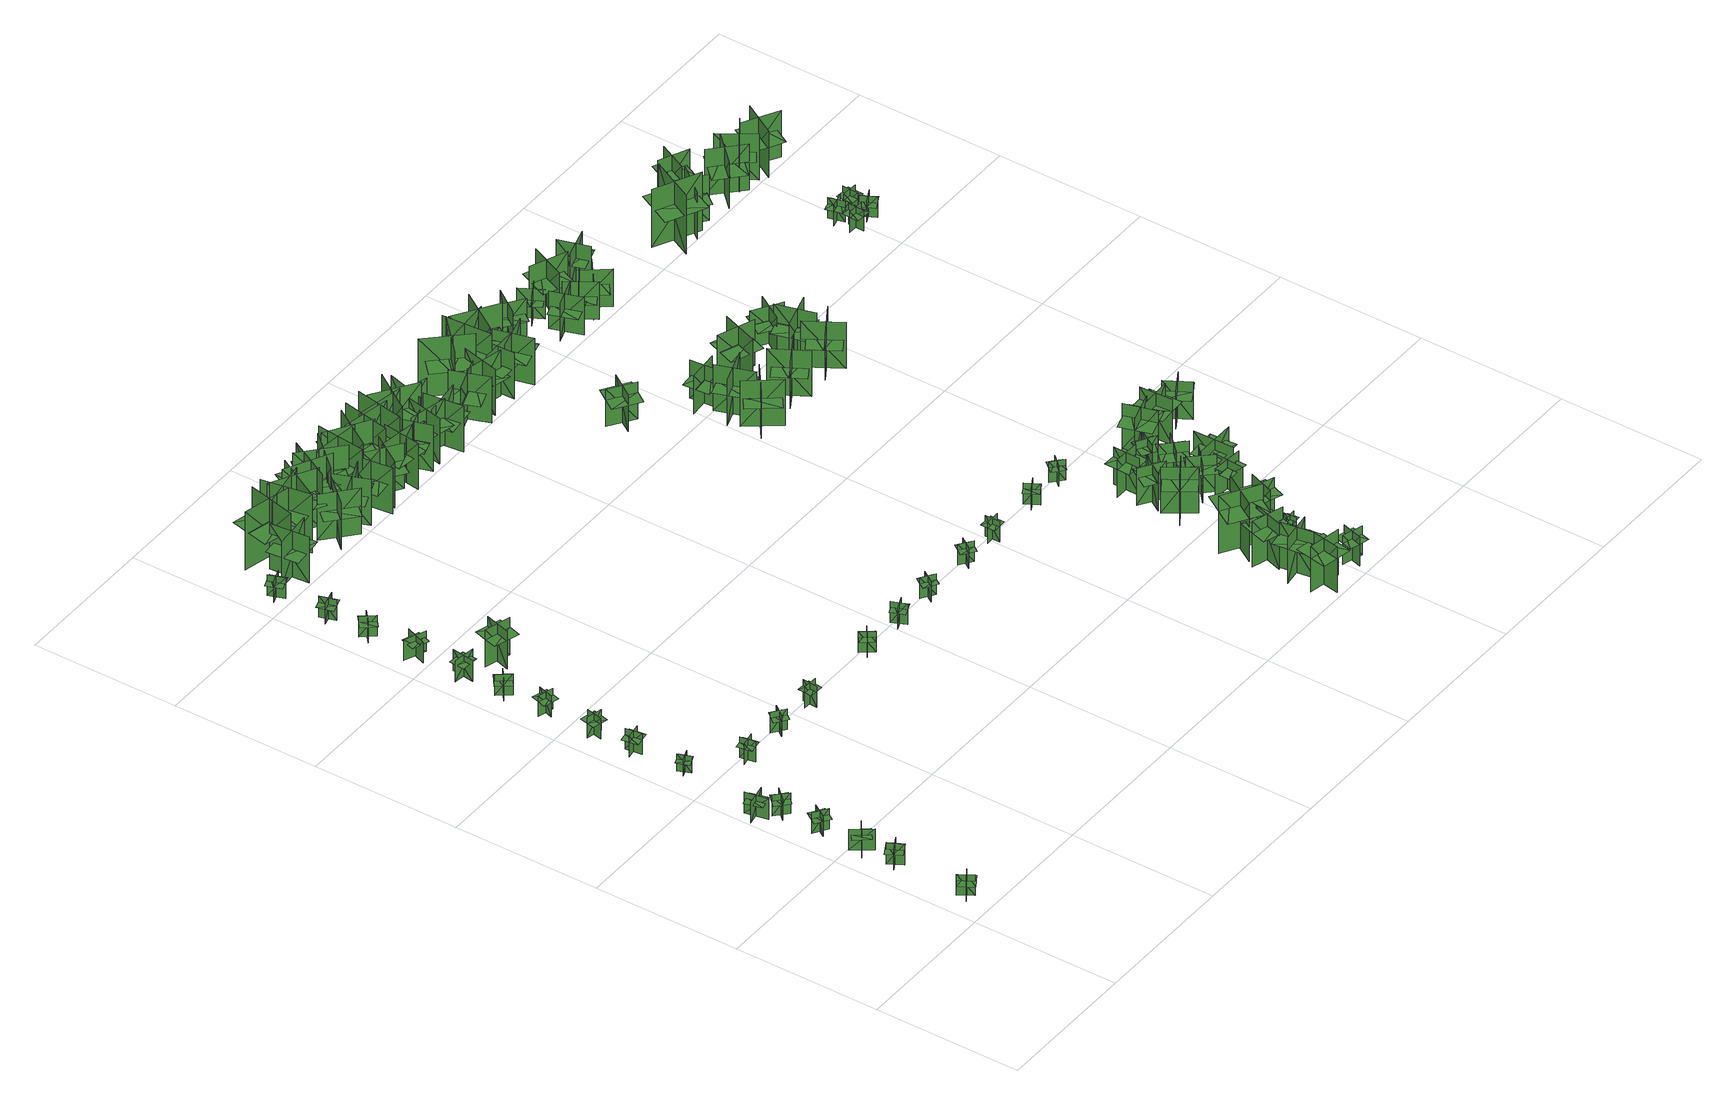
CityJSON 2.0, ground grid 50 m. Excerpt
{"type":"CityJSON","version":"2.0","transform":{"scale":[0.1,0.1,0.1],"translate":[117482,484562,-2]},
"CityObjects":{
"tree1":{"type":"SolitaryVegetationObject","geometry":[{"type":"MultiSurface","lod":"1","boundaries":[[[0,1,2]],[[0,2,3]],[[4,5,6]],[[4,6,7]],[[8,9,10]],[[8,10,11]],[[8,11,12]],[[8,12,13]]]}]},
"tree2":{"type":"SolitaryVegetationObject","geometry":[{"type":"MultiSurface","lod":"1","boundaries":[[[14,15,16]],[[14,16,17]],[[18,19,20]],[[18,20,21]],[[22,23,24]],[[22,24,25]],[[22,25,26]],[[22,26,27]]]}]},
"tree3":{"type":"SolitaryVegetationObject","geometry":[{"type":"MultiSurface","lod":"1","boundaries":[[[28,29,30]],[[28,30,31]],[[32,33,34]],[[32,34,35]],[[36,37,38]],[[36,38,39]],[[36,39,40]],[[36,40,41]]]}]},
"tree4":{"type":"SolitaryVegetationObject","geometry":[{"type":"MultiSurface","lod":"1","boundaries":[[[42,43,44]],[[42,44,45]],[[46,47,48]],[[46,48,49]],[[50,51,52]],[[50,52,53]],[[50,53,54]],[[50,54,55]]]}]},
"tree5":{"type":"SolitaryVegetationObject","geometry":[{"type":"MultiSurface","lod":"1","boundaries":[[[56,57,58]],[[56,58,59]],[[60,61,62]],[[60,62,63]],[[64,65,66]],[[64,66,67]],[[64,67,68]],[[64,68,69]]]}]},
"tree6":{"type":"SolitaryVegetationObject","geometry":[{"type":"MultiSurface","lod":"1","boundaries":[[[70,71,72]],[[70,72,73]],[[74,75,76]],[[74,76,77]],[[78,79,80]],[[78,80,81]],[[78,81,82]],[[78,82,83]]]}]},
"tree7":{"type":"SolitaryVegetationObject","geometry":[{"type":"MultiSurface","lod":"1","boundaries":[[[84,85,86]],[[84,86,87]],[[88,89,90]],[[88,90,91]],[[92,93,94]],[[92,94,95]],[[92,95,96]],[[92,96,97]]]}]},
"tree8":{"type":"SolitaryVegetationObject","geometry":[{"type":"MultiSurface","lod":"1","boundaries":[[[98,99,100]],[[98,100,101]],[[102,103,104]],[[102,104,105]],[[106,107,108]],[[106,108,109]],[[106,109,110]],[[106,110,111]]]}]},
"tree9":{"type":"SolitaryVegetationObject","geometry":[{"type":"MultiSurface","lod":"1","boundaries":[[[112,113,114]],[[112,114,115]],[[116,117,118]],[[116,118,119]],[[120,121,122]],[[120,122,123]],[[120,123,124]],[[120,124,125]]]}]},
"tree10":{"type":"SolitaryVegetationObject","geometry":[{"type":"MultiSurface","lod":"1","boundaries":[[[126,127,128]],[[126,128,129]],[[130,131,132]],[[130,132,133]],[[134,135,136]],[[134,136,137]],[[134,137,138]],[[134,138,139]]]}]},
"tree11":{"type":"SolitaryVegetationObject","geometry":[{"type":"MultiSurface","lod":"1","boundaries":[[[140,141,142]],[[140,142,143]],[[144,145,146]],[[144,146,147]],[[148,149,150]],[[148,150,151]],[[148,151,152]],[[148,152,153]]]}]},
"tree12":{"type":"SolitaryVegetationObject","geometry":[{"type":"MultiSurface","lod":"1","boundaries":[[[154,155,156]],[[154,156,157]],[[158,159,160]],[[158,160,161]],[[162,163,164]],[[162,164,165]],[[162,165,166]],[[162,166,167]]]}]},
"tree13":{"type":"SolitaryVegetationObject","geometry":[{"type":"MultiSurface","lod":"1","boundaries":[[[168,169,170]],[[168,170,171]],[[172,173,174]],[[172,174,175]],[[176,177,178]],[[176,178,179]],[[176,179,180]],[[176,180,181]]]}]},
"tree14":{"type":"SolitaryVegetationObject","geometry":[{"type":"MultiSurface","lod":"1","boundaries":[[[182,183,184]],[[182,184,185]],[[186,187,188]],[[186,188,189]],[[190,191,192]],[[190,192,193]],[[190,193,194]],[[190,194,195]]]}]},
"tree15":{"type":"SolitaryVegetationObject","geometry":[{"type":"MultiSurface","lod":"1","boundaries":[[[196,197,198]],[[196,198,199]],[[200,201,202]],[[200,202,203]],[[204,205,206]],[[204,206,207]],[[204,207,208]],[[204,208,209]]]}]},
"tree16":{"type":"SolitaryVegetationObject","geometry":[{"type":"MultiSurface","lod":"1","boundaries":[[[210,211,212]],[[210,212,213]],[[214,215,216]],[[214,216,217]],[[218,219,220]],[[218,220,221]],[[218,221,222]],[[218,222,223]]]}]},
"tree17":{"type":"SolitaryVegetationObject","geometry":[{"type":"MultiSurface","lod":"1","boundaries":[[[224,225,226]],[[224,226,227]],[[228,229,230]],[[228,230,231]],[[232,233,234]],[[232,234,235]],[[232,235,236]],[[232,236,237]]]}]},
"tree18":{"type":"SolitaryVegetationObject","geometry":[{"type":"MultiSurface","lod":"1","boundaries":[[[238,239,240]],[[238,240,241]],[[242,243,244]],[[242,244,245]],[[246,247,248]],[[246,248,249]],[[246,249,250]],[[246,250,251]]]}]},
"tree19":{"type":"SolitaryVegetationObject","geometry":[{"type":"MultiSurface","lod":"1","boundaries":[[[252,253,254]],[[252,254,255]],[[256,257,258]],[[256,258,259]],[[260,261,262]],[[260,262,263]],[[260,263,264]],[[260,264,265]]]}]},
"tree20":{"type":"SolitaryVegetationObject","geometry":[{"type":"MultiSurface","lod":"1","boundaries":[[[266,267,268]],[[266,268,269]],[[270,271,272]],[[270,272,273]],[[274,275,276]],[[274,276,277]],[[274,277,278]],[[274,278,279]]]}]},
"tree21":{"type":"SolitaryVegetationObject","geometry":[{"type":"MultiSurface","lod":"1","boundaries":[[[280,281,282]],[[280,282,283]],[[284,285,286]],[[284,286,287]],[[288,289,290]],[[288,290,291]],[[288,292,293]],[[288,293,289]]]}]},
"tree22":{"type":"SolitaryVegetationObject","geometry":[{"type":"MultiSurface","lod":"1","boundaries":[[[294,295,296]],[[294,296,297]],[[298,299,300]],[[298,300,301]],[[302,303,304]],[[302,304,305]],[[302,306,307]],[[302,307,303]]]}]},
"tree23":{"type":"SolitaryVegetationObject","geometry":[{"type":"MultiSurface","lod":"1","boundaries":[[[308,309,310]],[[308,310,311]],[[312,313,314]],[[312,314,315]],[[316,317,318]],[[316,318,319]],[[316,320,321]],[[316,321,317]]]}]},
"tree24":{"type":"SolitaryVegetationObject","geometry":[{"type":"MultiSurface","lod":"1","boundaries":[[[322,323,324]],[[322,324,325]],[[326,327,328]],[[326,328,329]],[[330,331,332]],[[330,332,333]],[[330,333,334]],[[330,334,335]]]}]},
"tree25":{"type":"SolitaryVegetationObject","geometry":[{"type":"MultiSurface","lod":"1","boundaries":[[[336,337,338]],[[336,338,339]],[[340,341,342]],[[340,342,343]],[[344,345,346]],[[344,346,347]],[[344,348,349]],[[344,349,345]]]}]},
"tree26":{"type":"SolitaryVegetationObject","geometry":[{"type":"MultiSurface","lod":"1","boundaries":[[[350,351,352]],[[350,352,353]],[[354,355,356]],[[354,356,357]],[[358,359,360]],[[358,360,361]],[[358,362,363]],[[358,363,359]]]}]},
"tree27":{"type":"SolitaryVegetationObject","geometry":[{"type":"MultiSurface","lod":"1","boundaries":[[[364,365,366]],[[364,366,367]],[[368,369,370]],[[368,370,371]],[[372,373,374]],[[372,374,375]],[[372,376,377]],[[372,377,373]]]}]},
"tree28":{"type":"SolitaryVegetationObject","geometry":[{"type":"MultiSurface","lod":"1","boundaries":[[[378,379,380]],[[378,380,381]],[[382,383,384]],[[382,384,385]],[[386,387,388]],[[386,388,389]],[[386,390,391]],[[386,391,387]]]}]},
"tree29":{"type":"SolitaryVegetationObject","geometry":[{"type":"MultiSurface","lod":"1","boundaries":[[[392,393,394]],[[392,394,395]],[[396,397,398]],[[396,398,399]],[[400,401,402]],[[400,402,403]],[[400,404,405]],[[400,405,401]]]}]},
"tree30":{"type":"SolitaryVegetationObject","geometry":[{"type":"MultiSurface","lod":"1","boundaries":[[[406,407,408]],[[406,408,409]],[[410,411,412]],[[410,412,413]],[[414,415,416]],[[414,416,417]],[[414,417,418]],[[414,418,419]]]}]},
"tree31":{"type":"SolitaryVegetationObject","geometry":[{"type":"MultiSurface","lod":"1","boundaries":[[[420,421,422]],[[420,422,423]],[[424,425,426]],[[424,426,427]],[[428,429,430]],[[428,430,431]],[[428,432,433]],[[428,433,429]]]}]},
"tree32":{"type":"SolitaryVegetationObject","geometry":[{"type":"MultiSurface","lod":"1","boundaries":[[[434,435,436]],[[434,436,437]],[[438,439,440]],[[438,440,441]],[[442,443,444]],[[442,444,445]],[[442,446,447]],[[442,447,443]]]}]},
"tree33":{"type":"SolitaryVegetationObject","geometry":[{"type":"MultiSurface","lod":"1","boundaries":[[[448,449,450]],[[448,450,451]],[[452,453,454]],[[452,454,455]],[[456,457,458]],[[456,458,459]],[[456,460,461]],[[456,461,457]]]}]},
"tree34":{"type":"SolitaryVegetationObject","geometry":[{"type":"MultiSurface","lod":"1","boundaries":[[[462,463,464]],[[462,464,465]],[[466,467,468]],[[466,468,469]],[[470,471,472]],[[470,472,473]],[[470,474,475]],[[470,475,471]]]}]},
"tree35":{"type":"SolitaryVegetationObject","geometry":[{"type":"MultiSurface","lod":"1","boundaries":[[[476,477,478]],[[476,478,479]],[[480,481,482]],[[480,482,483]],[[484,485,486]],[[484,486,487]],[[484,487,488]],[[484,488,489]]]}]},
"tree36":{"type":"SolitaryVegetationObject","geometry":[{"type":"MultiSurface","lod":"1","boundaries":[[[490,491,492]],[[490,492,493]],[[494,495,496]],[[494,496,497]],[[498,499,500]],[[498,500,501]],[[498,502,503]],[[498,503,499]]]}]},
"tree37":{"type":"SolitaryVegetationObject","geometry":[{"type":"MultiSurface","lod":"1","boundaries":[[[504,505,506]],[[504,506,507]],[[508,509,510]],[[508,510,511]],[[512,513,514]],[[512,514,515]],[[512,516,517]],[[512,517,513]]]}]},
"tree38":{"type":"SolitaryVegetationObject","geometry":[{"type":"MultiSurface","lod":"1","boundaries":[[[518,519,520]],[[518,520,521]],[[522,523,524]],[[522,524,525]],[[526,527,528]],[[526,528,529]],[[526,530,531]],[[526,531,527]]]}]},
"tree39":{"type":"SolitaryVegetationObject","geometry":[{"type":"MultiSurface","lod":"1","boundaries":[[[532,533,534]],[[532,534,535]],[[536,537,538]],[[536,538,539]],[[540,541,542]],[[540,542,543]],[[540,544,545]],[[540,545,541]]]}]},
"tree40":{"type":"SolitaryVegetationObject","geometry":[{"type":"MultiSurface","lod":"1","boundaries":[[[546,547,548]],[[546,548,549]],[[550,551,552]],[[550,552,553]],[[554,555,556]],[[554,556,557]],[[554,558,559]],[[554,559,555]]]}]},
"tree41":{"type":"SolitaryVegetationObject","geometry":[{"type":"MultiSurface","lod":"1","boundaries":[[[560,561,562]],[[560,562,563]],[[564,565,566]],[[564,566,567]],[[568,569,570]],[[568,570,571]],[[568,571,572]],[[568,572,573]]]}]},
"tree42":{"type":"SolitaryVegetationObject","geometry":[{"type":"MultiSurface","lod":"1","boundaries":[[[574,575,576]],[[574,576,577]],[[578,579,580]],[[578,580,581]],[[582,583,584]],[[582,584,585]],[[582,586,587]],[[582,587,583]]]}]},
"tree43":{"type":"SolitaryVegetationObject","geometry":[{"type":"MultiSurface","lod":"1","boundaries":[[[588,589,590]],[[588,590,591]],[[592,593,594]],[[592,594,595]],[[596,597,598]],[[596,598,599]],[[596,600,601]],[[596,601,597]]]}]},
"tree44":{"type":"SolitaryVegetationObject","geometry":[{"type":"MultiSurface","lod":"1","boundaries":[[[602,603,604]],[[602,604,605]],[[606,607,608]],[[606,608,609]],[[610,611,612]],[[610,612,613]],[[610,614,615]],[[610,615,611]]]}]},
"tree45":{"type":"SolitaryVegetationObject","geometry":[{"type":"MultiSurface","lod":"1","boundaries":[[[616,617,618]],[[616,618,619]],[[620,621,622]],[[620,622,623]],[[624,625,626]],[[624,626,627]],[[624,627,628]],[[624,628,629]]]}]},
"tree46":{"type":"SolitaryVegetationObject","geometry":[{"type":"MultiSurface","lod":"1","boundaries":[[[630,631,632]],[[630,632,633]],[[634,635,636]],[[634,636,637]],[[638,639,640]],[[638,640,641]],[[638,642,643]],[[638,643,639]]]}]},
"tree47":{"type":"SolitaryVegetationObject","geometry":[{"type":"MultiSurface","lod":"1","boundaries":[[[644,645,646]],[[644,646,647]],[[648,649,650]],[[648,650,651]],[[652,653,654]],[[652,654,655]],[[652,655,656]],[[652,656,657]]]}]},
"tree48":{"type":"SolitaryVegetationObject","geometry":[{"type":"MultiSurface","lod":"1","boundaries":[[[658,659,660]],[[658,660,661]],[[662,663,664]],[[662,664,665]],[[666,667,668]],[[666,668,669]],[[666,669,670]],[[666,670,671]]]}]},
"tree49":{"type":"SolitaryVegetationObject","geometry":[{"type":"MultiSurface","lod":"1","boundaries":[[[672,673,674]],[[672,674,675]],[[676,677,678]],[[676,678,679]],[[680,681,682]],[[680,682,683]],[[680,684,685]],[[680,685,681]]]}]},
"tree50":{"type":"SolitaryVegetationObject","geometry":[{"type":"MultiSurface","lod":"1","boundaries":[[[686,687,688]],[[686,688,689]],[[690,691,692]],[[690,692,693]],[[694,695,696]],[[694,696,697]],[[694,698,699]],[[694,699,695]]]}]},
"tree51":{"type":"SolitaryVegetationObject","geometry":[{"type":"MultiSurface","lod":"1","boundaries":[[[700,701,702]],[[700,702,703]],[[704,705,706]],[[704,706,707]],[[708,709,710]],[[708,710,711]],[[708,711,712]],[[708,712,713]]]}]},
"tree52":{"type":"SolitaryVegetationObject","geometry":[{"type":"MultiSurface","lod":"1","boundaries":[[[714,715,716]],[[714,716,717]],[[718,719,720]],[[718,720,721]],[[722,723,724]],[[722,724,725]],[[722,725,726]],[[722,726,727]]]}]},
"tree53":{"type":"SolitaryVegetationObject","geometry":[{"type":"MultiSurface","lod":"1","boundaries":[[[728,729,730]],[[728,730,731]],[[732,733,734]],[[732,734,735]],[[736,737,738]],[[736,738,739]],[[736,739,740]],[[736,740,741]]]}]},
"tree54":{"type":"SolitaryVegetationObject","geometry":[{"type":"MultiSurface","lod":"1","boundaries":[[[742,743,744]],[[742,744,745]],[[746,747,748]],[[746,748,749]],[[750,751,752]],[[750,752,753]],[[750,753,754]],[[750,754,755]]]}]},
"tree55":{"type":"SolitaryVegetationObject","geometry":[{"type":"MultiSurface","lod":"1","boundaries":[[[756,757,758]],[[756,758,759]],[[760,761,762]],[[760,762,763]],[[764,765,766]],[[764,766,767]],[[764,768,769]],[[764,769,765]]]}]},
"tree56":{"type":"SolitaryVegetationObject","geometry":[{"type":"MultiSurface","lod":"1","boundaries":[[[770,771,772]],[[770,772,773]],[[774,775,776]],[[774,776,777]],[[778,779,780]],[[778,780,781]],[[778,782,783]],[[778,783,779]]]}]},
"tree57":{"type":"SolitaryVegetationObject","geometry":[{"type":"MultiSurface","lod":"1","boundaries":[[[784,785,786]],[[784,786,787]],[[788,789,790]],[[788,790,791]],[[792,793,794]],[[792,794,795]],[[792,795,796]],[[792,796,797]]]}]},
"tree58":{"type":"SolitaryVegetationObject","geometry":[{"type":"MultiSurface","lod":"1","boundaries":[[[798,799,800]],[[798,800,801]],[[802,803,804]],[[802,804,805]],[[806,807,808]],[[806,808,809]],[[806,810,811]],[[806,811,807]]]}]},
"tree59":{"type":"SolitaryVegetationObject","geometry":[{"type":"MultiSurface","lod":"1","boundaries":[[[812,813,814]],[[812,814,815]],[[816,817,818]],[[816,818,819]],[[820,821,822]],[[820,822,823]],[[820,823,824]],[[820,824,825]]]}]},
"tree60":{"type":"SolitaryVegetationObject","geometry":[{"type":"MultiSurface","lod":"1","boundaries":[[[826,827,828]],[[826,828,829]],[[830,831,832]],[[830,832,833]],[[834,835,836]],[[834,836,837]],[[834,838,839]],[[834,839,835]]]}]},
"tree61":{"type":"SolitaryVegetationObject","geometry":[{"type":"MultiSurface","lod":"1","boundaries":[[[840,841,842]],[[840,842,843]],[[844,845,846]],[[844,846,847]],[[848,849,850]],[[848,850,851]],[[848,852,853]],[[848,853,849]]]}]},
"tree62":{"type":"SolitaryVegetationObject","geometry":[{"type":"MultiSurface","lod":"1","boundaries":[[[854,855,856]],[[854,856,857]],[[858,859,860]],[[858,860,861]],[[862,863,864]],[[862,864,865]],[[862,865,866]],[[862,866,867]]]}]},
"tree63":{"type":"SolitaryVegetationObject","geometry":[{"type":"MultiSurface","lod":"1","boundaries":[[[868,869,870]],[[868,870,871]],[[872,873,874]],[[872,874,875]],[[876,877,878]],[[876,878,879]],[[876,879,880]],[[876,880,881]]]}]},
"tree64":{"type":"SolitaryVegetationObject","geometry":[{"type":"MultiSurface","lod":"1","boundaries":[[[882,883,884]],[[882,884,885]],[[886,887,888]],[[886,888,889]],[[890,891,892]],[[890,892,893]],[[890,893,894]],[[890,894,895]]]}]},
"tree65":{"type":"SolitaryVegetationObject","geometry":[{"type":"MultiSurface","lod":"1","boundaries":[[[896,897,898]],[[896,898,899]],[[900,901,902]],[[900,902,903]],[[904,905,906]],[[904,906,907]],[[904,908,909]],[[904,909,905]]]}]},
"tree66":{"type":"SolitaryVegetationObject","geometry":[{"type":"MultiSurface","lod":"1","boundaries":[[[910,911,912]],[[910,912,913]],[[914,915,916]],[[914,916,917]],[[918,919,920]],[[918,920,921]],[[918,921,922]],[[918,922,923]]]}]},
"tree67":{"type":"SolitaryVegetationObject","geometry":[{"type":"MultiSurface","lod":"1","boundaries":[[[924,925,926]],[[924,926,927]],[[928,929,930]],[[928,930,931]],[[932,933,934]],[[932,934,935]],[[932,936,937]],[[932,937,933]]]}]},
"tree68":{"type":"SolitaryVegetationObject","geometry":[{"type":"MultiSurface","lod":"1","boundaries":[[[938,939,940]],[[938,940,941]],[[942,943,944]],[[942,944,945]],[[946,947,948]],[[946,948,949]],[[946,949,950]],[[946,950,951]]]}]},
"tree69":{"type":"SolitaryVegetationObject","geometry":[{"type":"MultiSurface","lod":"1","boundaries":[[[952,953,954]],[[952,954,955]],[[956,957,958]],[[956,958,959]],[[960,961,962]],[[960,962,963]],[[960,963,964]],[[960,964,965]]]}]},
"tree70":{"type":"SolitaryVegetationObject","geometry":[{"type":"MultiSurface","lod":"1","boundaries":[[[966,967,968]],[[966,968,969]],[[970,971,972]],[[970,972,973]],[[974,975,976]],[[974,976,977]],[[974,977,978]],[[974,978,979]]]}]},
"tree71":{"type":"SolitaryVegetationObject","geometry":[{"type":"MultiSurface","lod":"1","boundaries":[[[980,981,982]],[[980,982,983]],[[984,985,986]],[[984,986,987]],[[988,989,990]],[[988,990,991]],[[988,991,992]],[[988,992,993]]]}]},
"tree72":{"type":"SolitaryVegetationObject","geometry":[{"type":"MultiSurface","lod":"1","boundaries":[[[994,995,996]],[[994,996,997]],[[998,999,1000]],[[998,1000,1001]],[[1002,1003,1004]],[[1002,1004,1005]],[[1002,1006,1007]],[[1002,1007,1003]]]}]},
"tree73":{"type":"SolitaryVegetationObject","geometry":[{"type":"MultiSurface","lod":"1","boundaries":[[[1008,1009,1010]],[[1008,1010,1011]],[[1012,1013,1014]],[[1012,1014,1015]],[[1016,1017,1018]],[[1016,1018,1019]],[[1016,1019,1020]],[[1016,1020,1021]]]}]},
"tree74":{"type":"SolitaryVegetationObject","geometry":[{"type":"MultiSurface","lod":"1","boundaries":[[[1022,1023,1024]],[[1022,1024,1025]],[[1026,1027,1028]],[[1026,1028,1029]],[[1030,1031,1032]],[[1030,1032,1033]],[[1030,1034,1035]],[[1030,1035,1031]]]}]},
"tree75":{"type":"SolitaryVegetationObject","geometry":[{"type":"MultiSurface","lod":"1","boundaries":[[[1036,1037,1038]],[[1036,1038,1039]],[[1040,1041,1042]],[[1040,1042,1043]],[[1044,1045,1046]],[[1044,1046,1047]],[[1044,1047,1048]],[[1044,1048,1049]]]}]},
"tree76":{"type":"SolitaryVegetationObject","geometry":[{"type":"MultiSurface","lod":"1","boundaries":[[[1050,1051,1052]],[[1050,1052,1053]],[[1054,1055,1056]],[[1054,1056,1057]],[[1058,1059,1060]],[[1058,1060,1061]],[[1058,1062,1063]],[[1058,1063,1059]]]}]},
"tree77":{"type":"SolitaryVegetationObject","geometry":[{"type":"MultiSurface","lod":"1","boundaries":[[[1064,1065,1066]],[[1064,1066,1067]],[[1068,1069,1070]],[[1068,1070,1071]],[[1072,1073,1074]],[[1072,1074,1075]],[[1072,1075,1076]],[[1072,1076,1077]]]}]},
"tree78":{"type":"SolitaryVegetationObject","geometry":[{"type":"MultiSurface","lod":"1","boundaries":[[[1078,1079,1080]],[[1078,1080,1081]],[[1082,1083,1084]],[[1082,1084,1085]],[[1086,1087,1088]],[[1086,1088,1089]],[[1086,1090,1091]],[[1086,1091,1087]]]}]},
"tree79":{"type":"SolitaryVegetationObject","geometry":[{"type":"MultiSurface","lod":"1","boundaries":[[[1092,1093,1094]],[[1092,1094,1095]],[[1096,1097,1098]],[[1096,1098,1099]],[[1100,1101,1102]],[[1100,1102,1103]],[[1100,1104,1105]],[[1100,1105,1101]]]}]},
"tree80":{"type":"SolitaryVegetationObject","geometry":[{"type":"MultiSurface","lod":"1","boundaries":[[[1106,1107,1108]],[[1106,1108,1109]],[[1110,1111,1112]],[[1110,1112,1113]],[[1114,1115,1116]],[[1114,1116,1117]],[[1114,1117,1118]],[[1114,1118,1119]]]}]},
"tree81":{"type":"SolitaryVegetationObject","geometry":[{"type":"MultiSurface","lod":"1","boundaries":[[[1120,1121,1122]],[[1120,1122,1123]],[[1124,1125,1126]],[[1124,1126,1127]],[[1128,1129,1130]],[[1128,1130,1131]],[[1128,1132,1133]],[[1128,1133,1129]]]}]},
"tree82":{"type":"SolitaryVegetationObject","geometry":[{"type":"MultiSurface","lod":"1","boundaries":[[[1134,1135,1136]],[[1134,1136,1137]],[[1138,1139,1140]],[[1138,1140,1141]],[[1142,1143,1144]],[[1142,1144,1145]],[[1142,1146,1147]],[[1142,1147,1143]]]}]},
"tree83":{"type":"SolitaryVegetationObject","geometry":[{"type":"MultiSurface","lod":"1","boundaries":[[[1148,1149,1150]],[[1148,1150,1151]],[[1152,1153,1154]],[[1152,1154,1155]],[[1156,1157,1158]],[[1156,1158,1159]],[[1156,1160,1161]],[[1156,1161,1157]]]}]},
"tree84":{"type":"SolitaryVegetationObject","geometry":[{"type":"MultiSurface","lod":"1","boundaries":[[[1162,1163,1164]],[[1162,1164,1165]],[[1166,1167,1168]],[[1166,1168,1169]],[[1170,1171,1172]],[[1170,1172,1173]],[[1170,1174,1175]],[[1170,1175,1171]]]}]},
"tree85":{"type":"SolitaryVegetationObject","geometry":[{"type":"MultiSurface","lod":"1","boundaries":[[[1176,1177,1178]],[[1176,1178,1179]],[[1180,1181,1182]],[[1180,1182,1183]],[[1184,1185,1186]],[[1184,1186,1187]],[[1184,1188,1189]],[[1184,1189,1185]]]}]},
"tree86":{"type":"SolitaryVegetationObject","geometry":[{"type":"MultiSurface","lod":"1","boundaries":[[[1190,1191,1192]],[[1190,1192,1193]],[[1194,1195,1196]],[[1194,1196,1197]],[[1198,1199,1200]],[[1198,1200,1201]],[[1198,1202,1203]],[[1198,1203,1199]]]}]},
"tree87":{"type":"SolitaryVegetationObject","geometry":[{"type":"MultiSurface","lod":"1","boundaries":[[[1204,1205,1206]],[[1204,1206,1207]],[[1208,1209,1210]],[[1208,1210,1211]],[[1212,1213,1214]],[[1212,1214,1215]],[[1212,1215,1216]],[[1212,1216,1217]]]}]},
"tree88":{"type":"SolitaryVegetationObject","geometry":[{"type":"MultiSurface","lod":"1","boundaries":[[[1218,1219,1220]],[[1218,1220,1221]],[[1222,1223,1224]],[[1222,1224,1225]],[[1226,1227,1228]],[[1226,1228,1229]],[[1226,1230,1231]],[[1226,1231,1227]]]}]},
"tree89":{"type":"SolitaryVegetationObject","geometry":[{"type":"MultiSurface","lod":"1","boundaries":[[[1232,1233,1234]],[[1232,1234,1235]],[[1236,1237,1238]],[[1236,1238,1239]],[[1240,1241,1242]],[[1240,1242,1243]],[[1240,1244,1245]],[[1240,1245,1241]]]}]},
"tree90":{"type":"SolitaryVegetationObject","geometry":[{"type":"MultiSurface","lod":"1","boundaries":[[[1246,1247,1248]],[[1246,1248,1249]],[[1250,1251,1252]],[[1250,1252,1253]],[[1254,1255,1256]],[[1254,1256,1257]],[[1254,1258,1259]],[[1254,1259,1255]]]}]},
"tree91":{"type":"SolitaryVegetationObject","geometry":[{"type":"MultiSurface","lod":"1","boundaries":[[[1260,1261,1262]],[[1260,1262,1263]],[[1264,1265,1266]],[[1264,1266,1267]],[[1268,1269,1270]],[[1268,1270,1271]],[[1268,1272,1273]],[[1268,1273,1269]]]}]},
"tree92":{"type":"SolitaryVegetationObject","geometry":[{"type":"MultiSurface","lod":"1","boundaries":[[[1274,1275,1276]],[[1274,1276,1277]],[[1278,1279,1280]],[[1278,1280,1281]],[[1282,1283,1284]],[[1282,1284,1285]],[[1282,1285,1286]],[[1282,1286,1287]]]}]},
"tree93":{"type":"SolitaryVegetationObject","geometry":[{"type":"MultiSurface","lod":"1","boundaries":[[[1288,1289,1290]],[[1288,1290,1291]],[[1292,1293,1294]],[[1292,1294,1295]],[[1296,1297,1298]],[[1296,1298,1299]],[[1296,1299,1300]],[[1296,1300,1301]]]}]},
"tree94":{"type":"SolitaryVegetationObject","geometry":[{"type":"MultiSurface","lod":"1","boundaries":[[[1302,1303,1304]],[[1302,1304,1305]],[[1306,1307,1308]],[[1306,1308,1309]],[[1310,1311,1312]],[[1310,1312,1313]],[[1310,1314,1315]],[[1310,1315,1311]]]}]},
"tree95":{"type":"SolitaryVegetationObject","geometry":[{"type":"MultiSurface","lod":"1","boundaries":[[[1316,1317,1318]],[[1316,1318,1319]],[[1320,1321,1322]],[[1320,1322,1323]],[[1324,1325,1326]],[[1324,1326,1327]],[[1324,1327,1328]],[[1324,1328,1329]]]}]},
"tree96":{"type":"SolitaryVegetationObject","geometry":[{"type":"MultiSurface","lod":"1","boundaries":[[[1330,1331,1332]],[[1330,1332,1333]],[[1334,1335,1336]],[[1334,1336,1337]],[[1338,1339,1340]],[[1338,1340,1341]],[[1338,1341,1342]],[[1338,1342,1343]]]}]},
"tree97":{"type":"SolitaryVegetationObject","geometry":[{"type":"MultiSurface","lod":"1","boundaries":[[[1344,1345,1346]],[[1344,1346,1347]],[[1348,1349,1350]],[[1348,1350,1351]],[[1352,1353,1354]],[[1352,1354,1355]],[[1352,1356,1357]],[[1352,1357,1353]]]}]},
"tree98":{"type":"SolitaryVegetationObject","geometry":[{"type":"MultiSurface","lod":"1","boundaries":[[[1358,1359,1360]],[[1358,1360,1361]],[[1362,1363,1364]],[[1362,1364,1365]],[[1366,1367,1368]],[[1366,1368,1369]],[[1366,1370,1371]],[[1366,1371,1367]]]}]}
},
"vertices":[
[96,64,14],[67,111,14],[67,111,91],[96,64,91],[105,100,14],[58,70,14],[58,70,91],[105,100,91],[105,100,69],[91,123,69],[43,94,69],[58,70,69],[73,47,69],[120,76,69],
[71,364,13],[97,316,13],[97,316,90],[71,364,90],[60,329,13],[109,356,13],[109,356,90],[60,329,90],[60,329,69],[73,305,69],[122,331,69],[109,356,69],[95,380,69],[47,354,69],
[61,491,13],[107,428,13],[107,428,90],[61,491,90],[53,439,13],[53,439,90],[116,484,90],[116,484,13],[65,485,70],[45,469,70],[82,421,70],[103,437,70],[123,453,70],[85,501,70],
[62,623,15],[108,593,15],[108,593,92],[62,623,92],[70,587,15],[99,634,15],[99,634,92],[70,587,92],[70,587,70],[93,572,70],[123,619,70],[99,634,70],[76,649,70],[46,602,70],
[29,840,15],[44,764,15],[44,764,92],[29,840,92],[0,797,15],[0,797,92],[76,812,92],[76,812,15],[30,833,72],[5,827,72],[19,768,72],[45,774,72],[70,780,72],[55,839,72],
[64,765,15],[104,727,15],[104,727,92],[64,765,92],[64,728,15],[102,768,15],[102,768,92],[64,728,92],[64,728,71],[84,709,71],[123,749,71],[102,768,71],[82,787,71],[44,747,71],
[67,1084,16],[108,1101,16],[108,1101,78],[67,1084,78],[93,1072,16],[77,1114,16],[77,1114,78],[93,1072,78],[93,1072,61],[114,1081,61],[98,1122,61],[77,1114,61],[57,1106,61],[73,1064,61],
[105,1275,15],[51,1266,15],[51,1266,92],[105,1275,92],[76,1297,15],[84,1242,15],[84,1242,92],[76,1297,92],[76,1297,70],[48,1292,70],[57,1238,70],[84,1242,70],[111,1246,70],[103,1301,70],
[86,1437,15],[73,1383,15],[73,1383,92],[86,1437,92],[54,1418,15],[108,1405,15],[108,1405,92],[54,1418,92],[54,1418,70],[48,1391,70],[101,1378,70],[108,1405,70],[114,1432,70],[60,1445,70],
[266,980,14],[216,970,14],[216,970,91],[266,980,91],[235,1000,14],[245,950,14],[245,950,91],[235,1000,91],[235,1000,71],[211,995,71],[221,945,71],[245,950,71],[269,955,71],[259,1005,71],
[76,1560,16],[91,1613,16],[91,1613,93],[76,1560,93],[108,1577,16],[55,1593,16],[55,1593,93],[108,1577,93],[108,1577,71],[116,1604,71],[63,1619,71],[55,1593,71],[47,1566,71],[100,1551,71],
[64,1754,15],[98,1711,15],[98,1711,92],[64,1754,92],[59,1718,15],[103,1752,15],[103,1752,92],[59,1718,92],[59,1718,70],[76,1696,70],[120,1730,70],[103,1752,70],[86,1774,70],[42,1740,70],
[48,1884,17],[125,1874,17],[125,1874,95],[48,1884,95],[80,1843,17],[80,1843,95],[90,1920,95],[90,1920,17],[55,1883,75],[53,1857,75],[113,1852,75],[115,1878,75],[117,1904,75],[57,1909,75],
[381,993,14],[422,961,14],[422,961,91],[381,993,91],[386,956,14],[417,996,14],[417,996,91],[386,956,91],[386,956,71],[406,941,71],[437,981,71],[417,996,71],[398,1011,71],[366,971,71],
[117,2035,17],[45,2064,17],[45,2064,94],[117,2035,94],[96,2083,17],[96,2083,94],[67,2011,94],[67,2011,17],[111,2038,74],[119,2062,74],[62,2082,74],[53,2058,74],[45,2033,74],[102,2013,74],
[97,2234,16],[55,2198,16],[55,2198,93],[97,2234,93],[61,2237,16],[96,2195,16],[96,2195,93],[61,2237,93],[61,2237,72],[39,2219,72],[75,2177,72],[96,2195,72],[117,2212,72],[82,2255,72],
[191,1797,12],[217,1885,12],[217,1885,151],[191,1797,151],[249,1830,12],[161,1855,12],[161,1855,151],[249,1830,151],[249,1830,115],[262,1872,115],[173,1898,115],[161,1855,115],[149,1813,115],[237,1787,115],
[55,2351,17],[108,2366,17],[108,2366,94],[55,2351,94],[87,2333,17],[72,2386,17],[72,2386,94],[87,2333,94],[87,2333,72],[114,2341,72],[98,2394,72],[72,2386,72],[45,2378,72],[61,2325,72],
[69,2567,16],[88,2515,16],[88,2515,93],[69,2567,93],[53,2534,16],[105,2553,16],[105,2553,93],[53,2534,93],[53,2534,71],[63,2508,71],[115,2527,71],[105,2553,71],[96,2579,71],[44,2560,71],
[558,950,14],[561,1001,14],[561,1001,92],[558,950,92],[586,975,14],[535,978,14],[535,978,92],[586,975,92],[586,975,71],[587,999,71],[536,1002,71],[535,978,71],[533,953,71],[584,950,71],
[131,2559,8],[263,2571,8],[263,2571,179],[131,2559,179],[196,2506,8],[196,2506,179],[183,2638,179],[183,2638,8],[139,2565,113],[254,2575,113],[249,2629,113],[134,2618,113],[144,2509,113],[259,2520,113],
[302,2656,8],[138,2694,8],[138,2694,226],[302,2656,226],[246,2745,8],[246,2745,226],[207,2581,226],[207,2581,8],[290,2652,142],[147,2686,142],[131,2619,142],[274,2585,142],[306,2721,142],[163,2755,142],
[288,2746,8],[317,2580,8],[317,2580,226],[288,2746,226],[228,2660,8],[228,2660,226],[394,2689,226],[394,2689,8],[296,2737,143],[321,2592,143],[389,2604,143],[363,2749,143],[226,2725,143],[252,2580,143],
[869,956,15],[838,997,15],[838,997,92],[869,956,92],[874,993,15],[833,962,15],[833,962,92],[874,993,92],[874,993,72],[859,1013,72],[818,982,72],[833,962,72],[848,943,72],[889,973,72],
[434,2637,6],[287,2719,6],[287,2719,224],[434,2637,224],[404,2738,6],[404,2738,224],[322,2591,224],[322,2591,6],[421,2636,140],[293,2708,140],[259,2648,140],[387,2576,140],[456,2698,140],[327,2770,140],
[374,2603,6],[473,2515,6],[473,2515,178],[374,2603,178],[379,2521,6],[379,2521,178],[468,2619,178],[468,2619,6],[384,2602,112],[470,2525,112],[506,2565,112],[420,2642,112],[347,2560,112],[433,2483,112],
[409,2608,9],[488,2757,9],[488,2757,227],[409,2608,227],[510,2640,9],[510,2640,227],[361,2718,227],[361,2718,9],[408,2620,143],[477,2750,143],[417,2782,143],[348,2653,143],[471,2587,143],[540,2717,143],
[445,2545,8],[568,2593,8],[568,2593,179],[445,2545,179],[522,2512,8],[522,2512,179],[473,2635,179],[473,2635,8],[451,2553,113],[559,2595,113],[539,2645,113],[432,2603,113],[472,2501,113],[579,2543,113],
[566,2623,11],[441,2736,11],[441,2736,229],[566,2623,229],[559,2729,11],[559,2729,229],[447,2604,229],[447,2604,11],[553,2626,145],[444,2724,145],[398,2673,145],[507,2575,145],[601,2678,145],[492,2777,145],
[1009,1002,14],[1029,954,14],[1029,954,91],[1009,1002,91],[995,967,14],[1042,987,14],[1042,987,91],[995,967,91],[995,967,71],[1004,944,71],[1052,964,71],[1042,987,71],[1033,1010,71],[985,990,71],
[653,2573,6],[522,2558,6],[522,2558,177],[653,2573,177],[588,2624,6],[588,2624,177],[603,2493,177],[603,2493,6],[646,2567,111],[531,2554,111],[537,2501,111],[652,2514,111],[639,2622,111],[525,2609,111],
[657,2666,9],[490,2684,9],[490,2684,227],[657,2666,227],[590,2747,9],[590,2747,227],[572,2580,227],[572,2580,9],[646,2660,143],[500,2676,143],[492,2608,143],[639,2592,143],[653,2731,143],[507,2746,143],
[719,2533,7],[609,2606,7],[609,2606,178],[719,2533,178],[702,2614,7],[702,2614,178],[629,2503,178],[629,2503,7],[709,2533,112],[613,2597,112],[583,2552,112],[680,2488,112],[740,2580,112],[643,2643,112],
[712,2633,8],[570,2724,8],[570,2724,226],[712,2633,226],[689,2736,8],[689,2736,226],[598,2594,226],[598,2594,8],[699,2633,142],[576,2713,142],[539,2655,142],[662,2576,142],[738,2693,142],[614,2772,142],
[1155,958,15],[1182,1001,15],[1182,1001,92],[1155,958,92],[1191,966,15],[1148,994,15],[1148,994,92],[1191,966,92],[1191,966,72],[1205,987,72],[1161,1015,72],[1148,994,72],[1135,973,72],[1178,946,72],
[805,2561,10],[674,2579,10],[674,2579,181],[805,2561,181],[755,2627,10],[755,2627,181],[737,2495,181],[737,2495,10],[796,2557,116],[682,2573,116],[675,2519,116],[789,2504,116],[804,2612,116],[689,2628,116],
[727,2746,7],[695,2581,7],[695,2581,225],[727,2746,225],[640,2687,7],[640,2687,225],[805,2655,225],[805,2655,7],[731,2735,141],[703,2590,141],[771,2577,141],[798,2722,141],[662,2748,141],[634,2604,141],
[833,2509,8],[793,2636,8],[793,2636,179],[833,2509,179],[871,2583,8],[871,2583,179],[745,2543,179],[745,2543,8],[826,2516,113],[791,2626,113],[740,2610,113],[774,2500,113],[879,2533,113],[844,2643,113],
[794,2746,6],[765,2580,6],[765,2580,224],[794,2746,224],[708,2685,6],[708,2685,224],[874,2656,224],[874,2656,6],[799,2734,140],[774,2590,140],[841,2578,140],[866,2723,140],[729,2747,140],[704,2602,140],
[895,2735,9],[801,2596,9],[801,2596,227],[895,2735,227],[792,2715,9],[792,2715,227],[931,2620,227],[931,2620,9],[895,2722,143],[812,2601,143],[869,2562,143],[952,2684,143],[836,2762,143],[754,2641,143],
[1345,958,15],[1375,999,15],[1375,999,92],[1345,958,92],[1382,963,15],[1341,994,15],[1341,994,92],[1382,963,92],[1382,963,72],[1396,983,72],[1355,1014,72],[1341,994,72],[1326,974,72],[1367,943,72],
[825,2581,9],[955,2553,9],[955,2553,180],[825,2581,180],[871,2512,9],[871,2512,180],[898,2641,180],[898,2641,9],[835,2584,114],[948,2560,114],[959,2613,114],[846,2637,114],[823,2530,114],[936,2506,114],
[947,2623,4],[963,2491,4],[963,2491,175],[947,2623,175],[896,2557,4],[896,2557,175],[1028,2573,175],[1028,2573,4],[953,2615,109],[967,2500,109],[1020,2507,109],[1006,2621,109],[898,2608,109],[912,2494,109],
[880,2689,6],[1008,2653,6],[1008,2653,178],[880,2689,178],[921,2617,6],[921,2617,178],[957,2744,178],[957,2744,6],[890,2691,112],[1001,2660,112],[1016,2712,112],[905,2743,112],[875,2638,112],[986,2606,112],
[1499,954,16],[1498,1005,16],[1498,1005,93],[1499,954,93],[1525,981,16],[1474,980,16],[1474,980,93],[1525,981,93],[1525,981,73],[1525,1005,73],[1474,1005,73],[1474,980,73],[1474,955,73],[1525,956,73],
[1146,2586,10],[1021,2541,10],[1021,2541,182],[1146,2586,182],[1070,2621,10],[1070,2621,182],[1115,2496,182],[1115,2496,10],[1139,2578,116],[1031,2539,116],[1049,2489,116],[1158,2528,116],[1121,2631,116],[1012,2592,116],
[1945,59,8],[1834,79,8],[1834,79,178],[1945,59,178],[1897,126,8],[1877,15,8],[1877,15,178],[1897,126,178],[1897,126,134],[1844,136,134],[1824,25,134],[1877,15,134],[1930,5,134],[1951,116,134],
[1828,157,8],[1939,173,8],[1939,173,178],[1828,157,178],[1894,108,8],[1878,220,8],[1878,220,178],[1894,108,178],[1894,108,133],[1947,116,133],[1931,228,133],[1878,220,133],[1824,212,133],[1840,101,133],
[1110,2581,7],[1239,2550,7],[1239,2550,178],[1110,2581,178],[1154,2511,7],[1154,2511,178],[1185,2640,178],[1185,2640,7],[1119,2584,112],[1232,2557,112],[1244,2610,112],[1132,2637,112],[1106,2530,112],[1218,2503,112],
[1105,2622,8],[1227,2738,8],[1227,2738,226],[1105,2622,226],[1210,2620,8],[1210,2620,226],[1094,2743,226],[1094,2743,8],[1108,2635,142],[1215,2736,142],[1167,2785,142],[1061,2684,142],[1157,2583,142],[1263,2684,142],
[1869,215,8],[1903,322,8],[1903,322,178],[1869,215,178],[1941,253,8],[1834,287,8],[1834,287,178],[1941,253,178],[1941,253,134],[1958,304,134],[1850,338,134],[1834,287,134],[1818,235,134],[1925,201,134],
[1302,2140,18],[1357,2223,18],[1357,2223,156],[1302,2140,156],[1367,2152,18],[1284,2208,18],[1284,2208,156],[1367,2152,156],[1367,2152,118],[1395,2194,118],[1312,2249,118],[1284,2208,118],[1256,2167,118],[1339,2111,118],
[1723,992,14],[1678,967,14],[1678,967,92],[1723,992,92],[1687,1002,14],[1712,957,14],[1712,957,92],[1687,1002,92],[1687,1002,72],[1665,990,72],[1691,945,72],[1712,957,72],[1734,970,72],[1708,1014,72],
[1950,329,7],[1829,404,7],[1829,404,223],[1950,329,223],[1926,430,7],[1850,309,7],[1850,309,223],[1926,430,223],[1926,430,167],[1868,467,167],[1792,345,167],[1850,309,167],[1909,272,167],[1985,394,167],
[1187,2566,8],[1320,2569,8],[1320,2569,180],[1187,2566,180],[1248,2509,8],[1248,2509,180],[1245,2641,180],[1245,2641,8],[1196,2571,114],[1311,2574,114],[1310,2628,114],[1194,2625,114],[1197,2515,114],[1312,2518,114],
[1225,2749,7],[1237,2581,7],[1237,2581,225],[1225,2749,225],[1157,2669,7],[1157,2669,225],[1325,2681,225],[1325,2681,7],[1233,2739,141],[1243,2592,141],[1312,2597,141],[1301,2744,141],[1162,2734,141],[1173,2587,141],
[2062,55,9],[1993,76,9],[1993,76,117],[2062,55,117],[2036,101,9],[2016,32,9],[2016,32,117],[2036,101,117],[2036,101,89],[2003,111,89],[1983,42,89],[2016,32,89],[2049,23,89],[2069,91,89],
[1301,2624,10],[1335,2496,10],[1335,2496,182],[1301,2624,182],[1260,2552,10],[1260,2552,182],[1388,2586,182],[1388,2586,10],[1308,2617,116],[1338,2506,116],[1389,2519,116],[1360,2631,116],[1254,2603,116],[1284,2491,116],
[1888,652,9],[1950,559,9],[1950,559,179],[1888,652,179],[1872,572,9],[1966,634,9],[1966,634,179],[1872,572,179],[1872,572,135],[1902,527,135],[1996,589,135],[1966,634,135],[1936,679,135],[1842,617,135],
[1373,2639,7],[1232,2731,7],[1232,2731,225],[1373,2639,225],[1350,2742,7],[1350,2742,225],[1258,2601,225],[1258,2601,7],[1360,2639,141],[1237,2719,141],[1200,2662,141],[1323,2582,141],[1399,2699,141],[1275,2779,141],
[1513,1889,13],[1594,1784,13],[1594,1784,184],[1513,1889,184],[1503,1807,13],[1503,1807,184],[1608,1887,184],[1608,1887,13],[1523,1885,118],[1593,1794,118],[1635,1826,118],[1565,1918,118],[1478,1852,118],[1549,1760,118],
[2031,268,11],[2028,309,11],[2028,309,73],[2031,268,73],[2051,291,11],[2010,288,11],[2010,288,73],[2051,291,73],[2051,291,57],[2049,311,57],[2008,308,57],[2010,288,57],[2011,268,57],[2052,272,57],
[1849,963,15],[1811,997,15],[1811,997,92],[1849,963,92],[1847,1001,15],[1813,962,15],[1813,962,92],[1847,1001,92],[1847,1001,72],[1828,1017,72],[1794,978,72],[1813,962,72],[1831,946,72],[1865,984,72],
[1875,727,10],[1953,677,10],[1953,677,149],[1875,727,149],[1890,661,10],[1940,739,10],[1940,739,149],[1890,661,149],[1890,661,113],[1928,637,113],[1977,715,113],[1940,739,113],[1902,763,113],[1853,685,113],
[1531,1997,13],[1575,1872,13],[1575,1872,184],[1531,1997,184],[1496,1922,13],[1496,1922,184],[1621,1966,184],[1621,1966,13],[1539,1990,119],[1578,1882,119],[1628,1900,119],[1590,2008,119],[1487,1972,119],[1525,1863,119],
[2044,434,9],[2013,348,9],[2013,348,149],[2044,434,149],[1983,405,9],[2070,374,9],[2070,374,149],[1983,405,149],[1983,405,112],[1968,364,112],[2055,333,112],[2070,374,112],[2085,416,112],[1998,447,112],
[1593,2044,13],[1485,2034,13],[1485,2034,154],[1593,2044,154],[1541,2087,13],[1541,2087,154],[1550,1979,154],[1550,1979,13],[1586,2039,100],[1492,2031,100],[1496,1987,100],[1590,1995,100],[1582,2085,100],[1488,2076,100],
[1918,748,10],[1919,841,10],[1919,841,149],[1918,748,149],[1966,795,10],[1874,797,10],[1874,797,149],[1966,795,149],[1966,795,113],[1967,840,113],[1875,841,113],[1874,797,113],[1873,753,113],[1965,751,113],
[1995,576,10],[2063,638,10],[2063,638,149],[1995,576,149],[2062,573,10],[2000,641,10],[2000,641,149],[2062,573,149],[2062,573,112],[2095,603,112],[2033,671,112],[2000,641,112],[1967,611,112],[2029,543,112],
[2068,675,10],[2003,740,10],[2003,740,149],[2068,675,149],[2068,742,10],[2003,676,10],[2003,677,149],[2068,742,149],[2068,742,112],[2036,773,112],[1971,708,112],[2003,677,112],[2034,645,112],[2099,711,112],
[2141,550,12],[2032,558,12],[2032,558,121],[2141,550,121],[2092,605,12],[2092,605,121],[2085,496,121],[2085,496,12],[2131,551,92],[2132,587,92],[2047,589,92],[2046,553,92],[2045,517,92],[2130,515,92],
[1417,2707,15],[1505,2644,15],[1505,2644,155],[1417,2707,155],[1428,2640,15],[1428,2640,155],[1491,2728,155],[1491,2728,15],[1425,2706,101],[1502,2651,101],[1527,2687,101],[1451,2742,101],[1398,2669,101],[1475,2614,101],
[2006,823,11],[2068,788,11],[2068,788,119],[2006,823,119],[2020,773,11],[2056,835,11],[2056,835,119],[2020,773,119],[2020,773,91],[2050,756,91],[2086,818,91],[2056,835,91],[2026,852,91],[1990,790,91],
[1668,1818,13],[1782,1886,13],[1782,1886,184],[1668,1818,184],[1749,1798,13],[1749,1798,184],[1682,1912,184],[1682,1912,13],[1673,1827,118],[1772,1886,118],[1745,1932,118],[1646,1874,118],[1701,1779,118],[1801,1838,118],
[2047,617,11],[2187,618,11],[2187,618,150],[2047,617,150],[2115,552,11],[2115,552,150],[2114,691,150],[2114,691,11],[2060,617,113],[2062,571,113],[2171,576,113],[2169,622,113],[2167,669,113],[2057,664,113],
[1773,2018,14],[1649,2065,14],[1649,2065,186],[1773,2018,186],[1738,2093,14],[1738,2093,186],[1692,1969,186],[1692,1969,14],[1763,2016,120],[1655,2057,120],[1636,2007,120],[1744,1966,120],[1783,2068,120],[1675,2109,120],
[2070,916,9],[2102,809,9],[2102,809,179],[2070,916,179],[2031,844,9],[2139,876,9],[2139,876,179],[2031,844,179],[2031,844,135],[2047,792,135],[2155,824,135],[2139,876,135],[2124,928,135],[2016,896,135],
[1572,2612,13],[1607,2509,13],[1607,2509,153],[1572,2612,153],[1543,2551,13],[1543,2551,153],[1645,2586,153],[1645,2586,13],[1578,2607,99],[1609,2517,99],[1651,2531,99],[1620,2621,99],[1535,2592,99],[1566,2503,99],
[1553,2660,13],[1627,2701,13],[1627,2701,122],[1553,2660,122],[1604,2646,13],[1604,2646,122],[1563,2720,122],[1563,2720,13],[1556,2666,80],[1621,2701,80],[1604,2731,80],[1540,2696,80],[1574,2635,80],[1638,2670,80],
[2108,860,9],[2220,866,9],[2220,866,179],[2108,860,179],[2169,806,9],[2163,918,9],[2163,918,179],[2169,806,179],[2169,806,134],[2223,808,134],[2217,921,134],[2163,918,134],[2109,915,134],[2115,803,134],
[1632,2605,12],[1692,2515,12],[1692,2515,152],[1632,2605,152],[1619,2538,12],[1619,2538,152],[1709,2598,152],[1709,2598,12],[1639,2601,98],[1692,2523,98],[1728,2547,98],[1676,2626,98],[1601,2576,98],[1654,2498,98],
[1836,1810,12],[1948,1880,12],[1948,1880,183],[1836,1810,183],[1917,1792,12],[1917,1792,183],[1847,1905,183],[1847,1905,12],[1840,1819,117],[1938,1880,117],[1910,1926,117],[1812,1865,117],[1870,1772,117],[1968,1833,117],
[1677,2731,16],[1624,2610,16],[1624,2610,187],[1677,2731,187],[1600,2700,16],[1600,2700,187],[1721,2647,187],[1721,2647,16],[1679,2721,121],[1632,2616,121],[1681,2594,121],[1728,2699,121],[1628,2744,121],[1581,2638,121],
[1904,1889,12],[1867,2016,12],[1867,2016,183],[1904,1889,183],[1943,1962,12],[1943,1962,183],[1816,1925,183],[1816,1925,12],[1897,1896,117],[1864,2006,117],[1813,1991,117],[1845,1881,117],[1950,1911,117],[1918,2022,117],
[1924,2018,13],[1832,2076,13],[1832,2076,153],[1924,2018,153],[1908,2085,13],[1908,2085,153],[1851,1993,153],[1851,1993,13],[1916,2019,99],[1836,2069,99],[1812,2032,99],[1892,1981,99],[1940,2057,99],[1860,2108,99],
[1768,2595,10],[1683,2529,10],[1683,2529,150],[1768,2595,150],[1701,2603,10],[1701,2603,150],[1767,2518,150],[1767,2518,10],[1765,2587,96],[1691,2529,96],[1718,2495,96],[1792,2553,96],[1737,2623,96],[1663,2565,96],
[2237,841,9],[2317,887,9],[2317,887,149],[2237,841,149],[2302,824,9],[2256,904,9],[2256,904,149],[2302,824,149],[2302,824,112],[2340,846,112],[2294,926,112],[2256,904,112],[2217,882,112],[2264,802,112],
[1756,2663,11],[1860,2693,11],[1860,2693,151],[1756,2663,151],[1816,2631,11],[1816,2631,151],[1786,2735,151],[1786,2735,11],[1761,2669,97],[1852,2695,97],[1840,2738,97],[1749,2711,97],[1774,2625,97],[1865,2652,97],
[2062,2587,7],[2213,2511,7],[2213,2511,225],[2062,2587,225],[2096,2487,7],[2096,2487,225],[2172,2637,225],[2172,2637,7],[2075,2588,142],[2206,2522,142],[2237,2583,142],[2106,2649,142],[2043,2525,142],[2174,2459,142],
[2261,2519,10],[2158,2602,10],[2158,2602,182],[2261,2519,182],[2252,2601,10],[2252,2601,182],[2169,2498,182],[2169,2498,10],[2251,2520,116],[2161,2592,116],[2128,2550,116],[2218,2478,116],[2286,2564,116],[2196,2636,116],
[2325,2727,9],[2277,2629,9],[2277,2629,150],[2325,2727,150],[2261,2704,9],[2261,2704,150],[2358,2657,150],[2358,2657,9],[2326,2719,96],[2284,2634,96],[2324,2614,96],[2365,2699,96],[2285,2739,96],[2243,2654,96],
[2498,2144,16],[2442,2146,16],[2442,2146,93],[2498,2144,93],[2473,2171,16],[2471,2116,16],[2471,2116,93],[2473,2171,93],[2473,2171,71],[2445,2172,71],[2443,2117,71],[2471,2116,71],[2498,2115,71],[2500,2170,71],
[2477,2186,14],[2463,2239,14],[2463,2239,91],[2477,2186,91],[2496,2217,14],[2442,2203,14],[2442,2203,91],[2496,2217,91],[2496,2217,69],[2489,2244,69],[2435,2230,69],[2442,2203,69],[2449,2177,69],[2503,2191,69],
[2432,2600,10],[2340,2504,10],[2340,2504,182],[2432,2600,182],[2349,2597,10],[2349,2597,182],[2445,2506,182],[2445,2506,10],[2430,2590,116],[2350,2506,116],[2389,2469,116],[2469,2553,116],[2389,2628,116],[2310,2545,116],
[2523,2168,15],[2548,2119,15],[2548,2119,92],[2523,2168,92],[2512,2133,15],[2561,2158,15],[2561,2158,92],[2512,2133,92],[2512,2133,70],[2524,2108,70],[2573,2134,70],[2561,2158,70],[2548,2183,70],[2499,2157,70],
[2558,2207,14],[2503,2209,14],[2503,2209,91],[2558,2207,91],[2533,2234,14],[2531,2179,14],[2531,2179,91],[2533,2234,91],[2533,2234,69],[2505,2235,69],[2504,2180,69],[2531,2179,69],[2559,2178,69],[2561,2234,69],
[2418,2523,11],[2527,2597,11],[2527,2597,182],[2418,2523,182],[2499,2508,11],[2499,2508,182],[2425,2618,182],[2425,2618,11],[2422,2532,116],[2517,2597,116],[2487,2641,116],[2392,2577,116],[2453,2486,116],[2549,2551,116],
[2591,2606,10],[2525,2491,10],[2525,2491,182],[2591,2606,182],[2511,2583,10],[2511,2583,182],[2626,2518,182],[2626,2518,10],[2591,2596,116],[2534,2495,116],[2581,2469,116],[2638,2569,116],[2543,2623,116],[2486,2523,116]
]}
